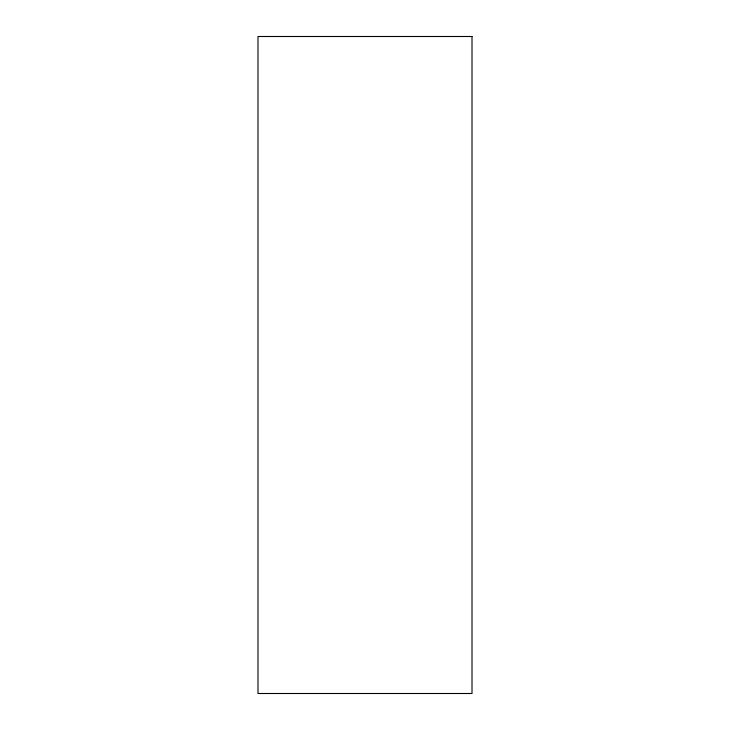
<?xml version="1.0" encoding="UTF-8"?>
<svg xmlns="http://www.w3.org/2000/svg" width="730" height="730" viewBox="0 0 730 730"><rect width="100%" height="100%" fill="white"/><g stroke="black" fill="none" stroke-linecap="round" stroke-linejoin="round"><path stroke-width="1.09" d="M472.009 36.5L257.991 36.5L257.991 693.5L472.009 693.5L472.009 36.5"/></g></svg>
